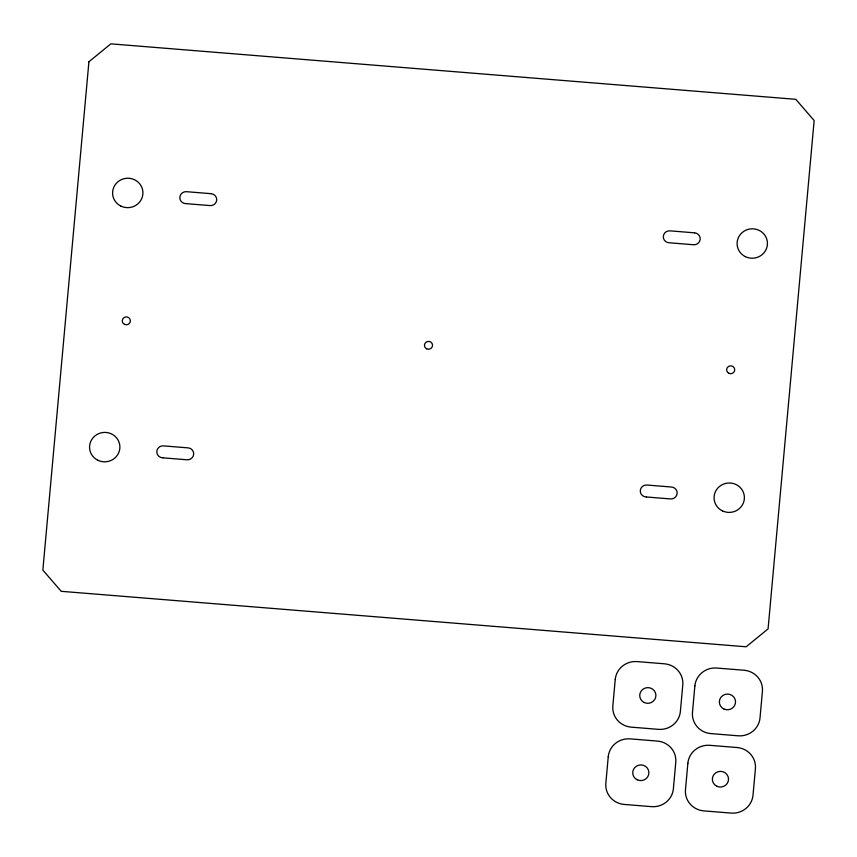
<?xml version="1.0" encoding="UTF-8"?>
<svg xmlns="http://www.w3.org/2000/svg" width="857" height="857" viewBox="0 0 857 857"><rect width="100%" height="100%" fill="white"/><g stroke="black" fill="none" stroke-linecap="round" stroke-linejoin="round"><path stroke-width="1.29" d="M88.914 61.768L42.85 570.13L61.222 591.309L746.168 646.789L768.086 628.867L814.15 120.505L795.778 99.316L110.832 43.846L88.914 61.768M608.234 756.795L605.845 783.244A20.225 19.615 -4.2 0 0 624.217 804.434L651.47 806.641A20.225 19.615 -4.2 0 0 673.388 788.719L675.777 762.269A20.225 19.615 -4.2 0 0 657.405 741.08L630.152 738.873A20.225 19.615 -4.2 0 0 608.234 756.795M615.24 679.515L612.841 705.964A20.225 19.615 -4.2 0 0 631.213 727.143L658.465 729.35A20.225 19.615 -4.2 0 0 680.383 711.428L682.783 684.979A20.225 19.615 -4.2 0 0 664.411 663.8L637.158 661.593A20.225 19.615 -4.2 0 0 615.24 679.515M687.871 763.244L685.471 789.693A20.225 19.615 -4.2 0 0 703.843 810.883L731.096 813.089A20.225 19.615 -4.2 0 0 753.014 795.167L755.413 768.718A20.225 19.615 -4.2 0 0 737.041 747.529L709.789 745.322A20.225 19.615 -4.2 0 0 687.871 763.244M694.866 685.964L692.477 712.413A20.225 19.615 -4.2 0 0 710.849 733.592L738.102 735.799A20.225 19.615 -4.2 0 0 760.02 717.877L762.419 691.428A20.225 19.615 -4.2 0 0 744.037 670.249L716.784 668.042A20.225 19.615 -4.2 0 0 694.866 685.964M211.09 193.682L186.526 191.689A6.17 5.988 -4.2 0 0 179.831 197.431A6.17 5.988 -4.2 0 0 186.001 203.645L209.462 205.541A6.17 5.988 -4.2 0 0 216.66 200.409A6.17 5.988 -4.2 0 0 211.09 193.682M694.577 232.836L670.024 230.844A6.17 5.988 -4.2 0 0 663.318 236.586A6.17 5.988 -4.2 0 0 669.488 242.799L692.949 244.695A6.17 5.988 -4.2 0 0 700.148 239.564A6.17 5.988 -4.2 0 0 694.577 232.836M162.969 457.82L162.423 457.788A6.17 5.988 -4.2 0 1 156.852 451.061A6.17 5.988 -4.2 0 1 164.051 445.929L187.512 447.825A6.17 5.988 -4.2 0 1 193.682 454.039A6.17 5.988 -4.2 0 1 186.976 459.781L162.969 457.82M646.457 496.985L645.91 496.953A6.17 5.988 -4.2 0 1 640.34 490.215A6.17 5.988 -4.2 0 1 647.538 485.083L670.999 486.99A6.17 5.988 -4.2 0 1 677.169 493.204A6.17 5.988 -4.2 0 1 670.474 498.935L646.457 496.985M637.158 779.774A8.088 7.842 -4.2 0 0 648.888 772.286A8.088 7.842 -4.2 0 0 636.387 766.212A8.088 7.842 -4.2 0 0 637.158 779.774M644.164 702.494A8.088 7.842 -4.2 0 0 655.894 695.006A8.088 7.842 -4.2 0 0 643.393 688.921A8.088 7.842 -4.2 0 0 644.164 702.494M716.784 786.223A8.088 7.842 -4.2 0 0 728.514 778.745A8.088 7.842 -4.2 0 0 716.013 772.66A8.088 7.842 -4.2 0 0 716.784 786.223M723.79 708.943A8.088 7.842 -4.2 0 0 735.52 701.454A8.088 7.842 -4.2 0 0 723.019 695.37A8.088 7.842 -4.2 0 0 723.79 708.943M124.49 324.353A4.049 3.921 -4.2 0 0 130.36 320.604A4.049 3.921 -4.2 0 0 124.104 317.561A4.049 3.921 -4.2 0 0 124.49 324.353M728.857 373.298A4.049 3.921 -4.2 0 0 734.717 369.549A4.049 3.921 -4.2 0 0 728.471 366.507A4.049 3.921 -4.2 0 0 728.857 373.298M426.679 348.82A4.049 3.921 -4.2 0 0 432.539 345.082A4.049 3.921 -4.2 0 0 426.293 342.039A4.049 3.921 -4.2 0 0 426.679 348.82M120.912 206.098A15.169 14.708 -4.2 0 0 142.905 192.054A15.169 14.708 -4.2 0 0 119.466 180.656A15.169 14.708 -4.2 0 0 120.912 206.098M97.88 460.273A15.169 14.708 -4.2 0 0 119.873 446.24A15.169 14.708 -4.2 0 0 96.434 434.831A15.169 14.708 -4.2 0 0 97.88 460.273M745.419 256.671A15.169 14.708 -4.2 0 0 767.411 242.638A15.169 14.708 -4.2 0 0 743.972 231.229A15.169 14.708 -4.2 0 0 745.419 256.671M722.387 510.858A15.169 14.708 -4.2 0 0 744.379 496.814A15.169 14.708 -4.2 0 0 720.941 485.416A15.169 14.708 -4.2 0 0 722.387 510.858"/></g></svg>
